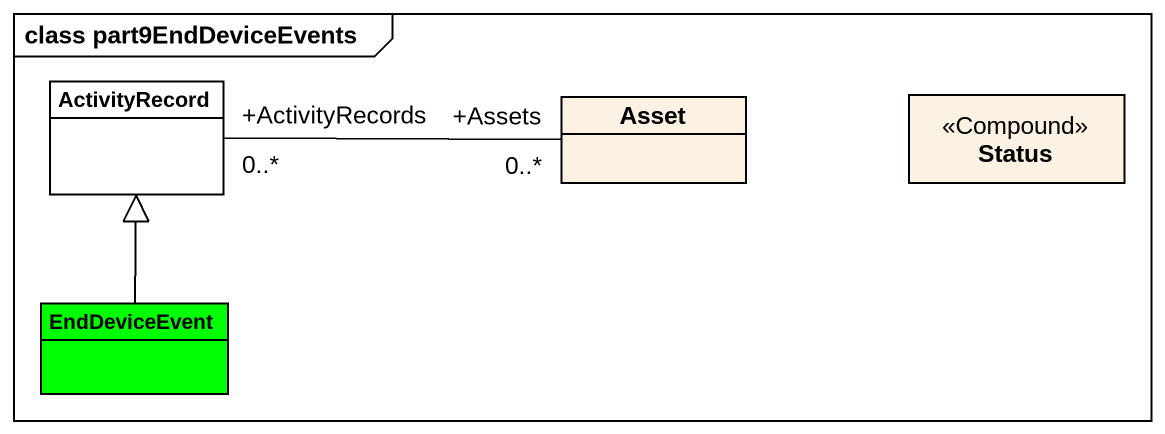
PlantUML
@startuml
mainframe class part9EndDeviceEvents
hide circle
hide empty members
class ActivityRecord #FFFFFF
class Asset
class Status <<Compound>>
class EndDeviceEvent #00FF00
Asset "+Assets\n0..*" -left- "+ActivityRecords\n0..*" ActivityRecord
EndDeviceEvent -up-|> ActivityRecord
@enduml
